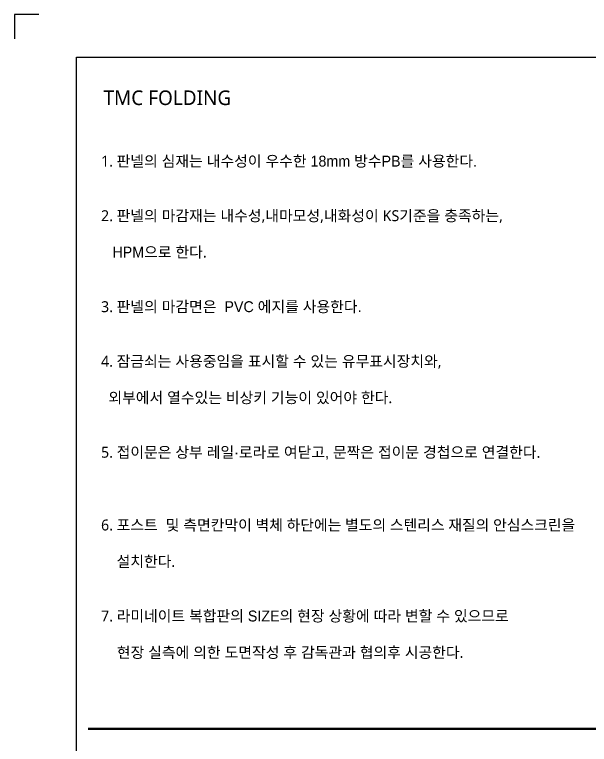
# Model space of a CAD drawing. Extents: x -256 to 8104, y -176 to 5714.
# Drawn here: x -256 to 2115, y 2705 to 5714 of the extents above; entities that cross this region are included whole.
import ezdxf
from ezdxf.enums import TextEntityAlignment as Align

# ---------------------------------------------------------------- set-up
doc = ezdxf.new("R2010")
doc.units = 0
doc.header["$LTSCALE"] = 30
doc.layers.get('0').update_dxf_attribs({"linetype": 'CONTINUOUS'})
doc.layers.add('jac text', color=7, linetype='CONTINUOUS')
doc.layers.add('TIT', color=3, linetype='CONTINUOUS')
doc.styles.add('돋움', font='malgun.ttf')

# ---------------------------------------------------------------- blocks, each defined once
blk = doc.blocks.new('FOLDING_06')
at = {"color": 2}
for p, q in [((-155.9, 5714.2), (-255.9, 5714.2)), ((-255.9, 5714.2), (-255.9, 5614.2))]:
    blk.add_line(p, q, dxfattribs=at)
for points in [[(-0.7, 5538.4), (7251.6, 5538.4), (7251.6, 0.1), (-0.7, 0.1)], [(-0.7, 5538.4), (7251.6, 5538.4), (7251.6, 0.1), (-0.7, 0.1)], [(-0.7, 5538.4), (7981.2, 5538.4), (7981.2, 0.1), (-0.7, 0.1)]]:
    blk.add_lwpolyline(points, close=True, dxfattribs=at)
at = {"color": 8, "const_width": 10}
blk.add_lwpolyline([(47.4, 2769.2), (5832, 2769.2)], dxfattribs=at)
at = {"layer": 'jac text', "insert": (100.6, 3057), "char_height": 45, "attachment_point": 7, "style": '돋움'}
blk.add_mtext('1. {\\f굴림|c129|p50;판넬의 심재는 내수성이 우수한 18mm 방수PB를 사용한다.    \\P     \\P}\\P2. {\\f굴림|c129|p50;판넬의 마감재는 내수성},{\\f굴림|c129|p50;내마모성},{\\f굴림|c129|p50;내화성이 }KS{\\f굴림|c129|p50;기준을 충족하는},\\P \\P  {\\f굴림|c129|p50; HPM으로 한다}. \\P\\P\\P3. {\\f굴림|c129|p50;판넬의 마감면은  PVC 에지를 사용한다.\\P\\P}\\P4. {\\f굴림|c129|p50;잠금쇠는 사용중임을 표시할 수 있는 유무표시장치와}, \\P\\P  {\\f굴림|c129|p50;외부에서 열수있는 비상키 기능이 있어야 한다}.\\P\\P\\P5. {\\f굴림|c129|p50;접이문은 상부 레일·로라로 여닫고, 문짝은 접이문 경첩으로 연결한다}.\\P\\P\\P\\P6. {\\f굴림|c129|p50;포스트  및 측면칸막이} {\\f굴림|c129|p50;벽체} {\\f굴림|c129|p50;하단에는} {\\f굴림|c129|p50;별도의} {\\f굴림|c129|p50;스텐리스} {\\f굴림|c129|p50;재질의} {\\f굴림|c129|p50;안심스크린을\\P\\P   } {\\f굴림|c129|p50;설치한다}.\\P\\P\\P7. {\\f굴림|c129|p50;라미네이트 복합판의 SIZE의 현장 상황에 따라 변할 수 있으므로 \\P\\P    현장 실측에 의한 도면작성 후 감독관과 협의후 시공한다}. ', dxfattribs=at)
at = {"layer": 'TIT', "style": '돋움'}
blk.add_text('TMC FOLDING', height=60, dxfattribs=at).set_placement((637.4, 5341.4), align=Align.RIGHT)

msp = doc.modelspace()

# ---------------------------------------------------------------- block references
msp.add_blockref('FOLDING_06', (0, 0))

doc.saveas('drawing.dxf')
